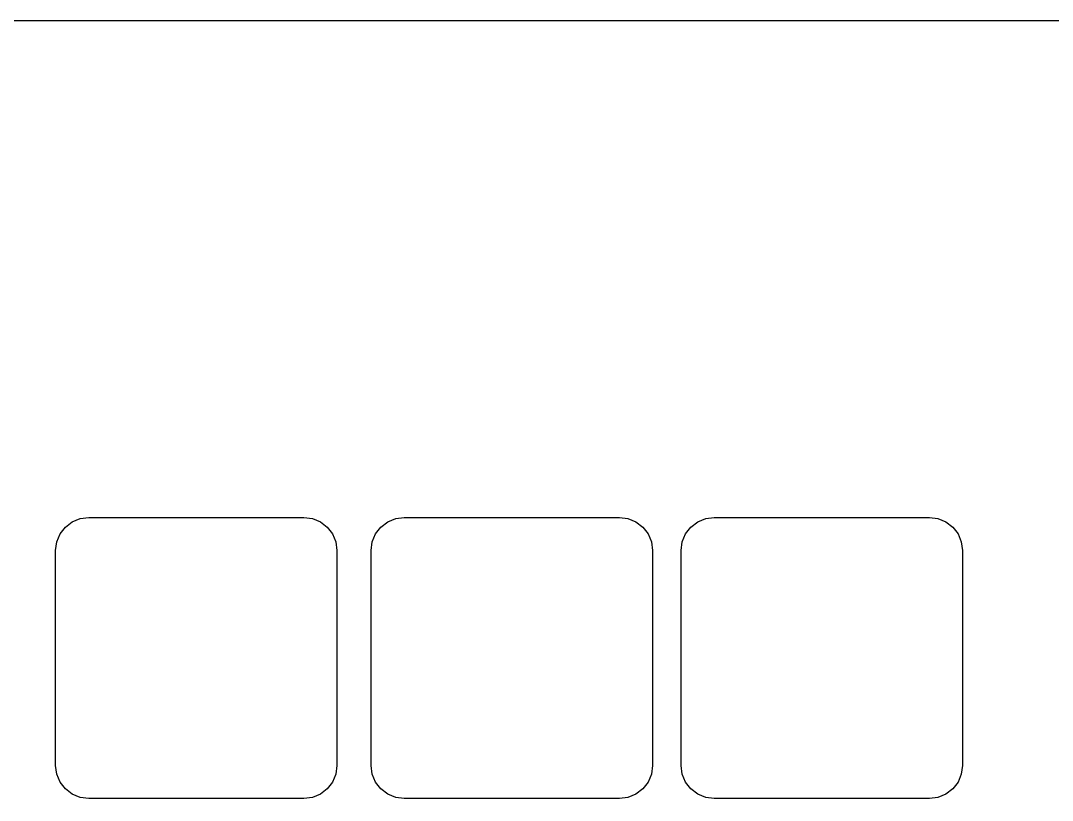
# Model space of a CAD drawing. Header units: millimetres. Extents: x 0 to 390, y 0 to 390.
# Drawn here: x 111.5 to 205, y 156.5 to 227.2 of the extents above; entities that cross this region are included whole.
import ezdxf

# ---------------------------------------------------------------- set-up
doc = ezdxf.new("R2010")
doc.units = ezdxf.units.MM
doc.layers.add('TAGLIO', color=1, linetype='CONTINUOUS')

msp = doc.modelspace()

# ---------------------------------------------------------------- linework, layer by layer
at = {"layer": 'TAGLIO'}
msp.add_lwpolyline([(363.5, 93.4), (5.6, 93.4), (5.445, 93.42), (5.3, 93.48), (5.176, 93.576), (5.08, 93.7), (5.02, 93.845), (5, 94), (5, 226.6), (5.02, 226.755), (5.08, 226.9), (5.176, 227.024), (5.3, 227.12), (5.445, 227.18), (5.6, 227.2), (363.5, 227.2)], dxfattribs=at)
for points in [[(137.15, 182.15), (137.926, 182.048), (138.65, 181.748), (139.271, 181.271), (139.748, 180.65), (140.048, 179.926), (140.15, 179.15), (140.15, 159.65), (140.048, 158.874), (139.748, 158.15), (139.271, 157.529), (138.65, 157.052), (137.926, 156.752), (137.15, 156.65), (117.65, 156.65), (116.874, 156.752), (116.15, 157.052), (115.529, 157.529), (115.052, 158.15), (114.752, 158.874), (114.65, 159.65), (114.65, 179.15), (114.752, 179.926), (115.052, 180.65), (115.529, 181.271), (116.15, 181.748), (116.874, 182.048), (117.65, 182.15)], [(165.75, 182.15), (166.526, 182.048), (167.25, 181.748), (167.871, 181.271), (168.348, 180.65), (168.648, 179.926), (168.75, 179.15), (168.75, 159.65), (168.648, 158.874), (168.348, 158.15), (167.871, 157.529), (167.25, 157.052), (166.526, 156.752), (165.75, 156.65), (146.25, 156.65), (145.474, 156.752), (144.75, 157.052), (144.129, 157.529), (143.652, 158.15), (143.352, 158.874), (143.25, 159.65), (143.25, 179.15), (143.352, 179.926), (143.652, 180.65), (144.129, 181.271), (144.75, 181.748), (145.474, 182.048), (146.25, 182.15)], [(193.85, 182.15), (194.626, 182.048), (195.35, 181.748), (195.971, 181.271), (196.448, 180.65), (196.748, 179.926), (196.85, 179.15), (196.85, 159.65), (196.748, 158.874), (196.448, 158.15), (195.971, 157.529), (195.35, 157.052), (194.626, 156.752), (193.85, 156.65), (174.35, 156.65), (173.574, 156.752), (172.85, 157.052), (172.229, 157.529), (171.752, 158.15), (171.452, 158.874), (171.35, 159.65), (171.35, 179.15), (171.452, 179.926), (171.752, 180.65), (172.229, 181.271), (172.85, 181.748), (173.574, 182.048), (174.35, 182.15)]]:
    msp.add_lwpolyline(points, close=True, dxfattribs=at)

doc.saveas('drawing.dxf')
